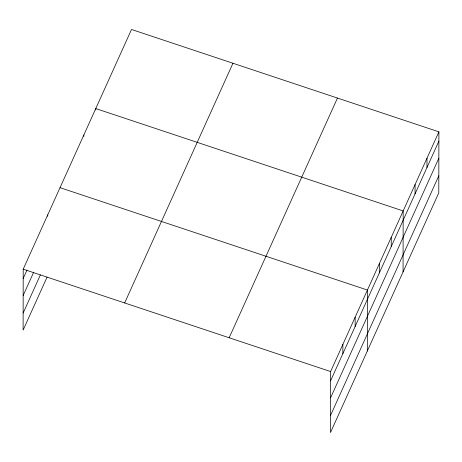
<?xml version="1.0" encoding="UTF-8"?>
<svg xmlns="http://www.w3.org/2000/svg" width="462" height="462" viewBox="0 0 462 462"><rect width="100%" height="100%" fill="white"/><g stroke="black" fill="none" stroke-linecap="round" stroke-linejoin="round"><path stroke-width="0.69" d="M438.9 131.843L330.601 371.546L330.497 432.536L438.796 192.827L438.9 131.843L131.503 29.464L23.204 269.173L23.1 330.157L47.06 277.119M47.753 216.268L47.753 214.836M83.853 136.365L83.853 134.939M95.761 109.996L95.767 108.57L403.164 210.943L403.055 271.933M342.862 353.673L342.879 344.381M355.134 326.507L355.151 317.215M367.319 351.033L367.423 290.044L60.025 187.67M379.319 272.973L379.337 263.681M391.233 246.604L391.25 237.312M415.061 193.873L415.072 184.575M426.969 167.504L426.986 158.206M23.192 278.465L26.987 270.056M23.158 295.524L33.68 272.239M23.129 313.097L40.373 274.936M124.648 302.957L232.946 63.248M229.164 337.762L337.462 98.06M330.584 380.838L438.883 141.135M330.555 397.898L438.854 158.195M330.526 415.477L438.825 175.768M23.204 269.173L330.601 371.546"/></g></svg>
